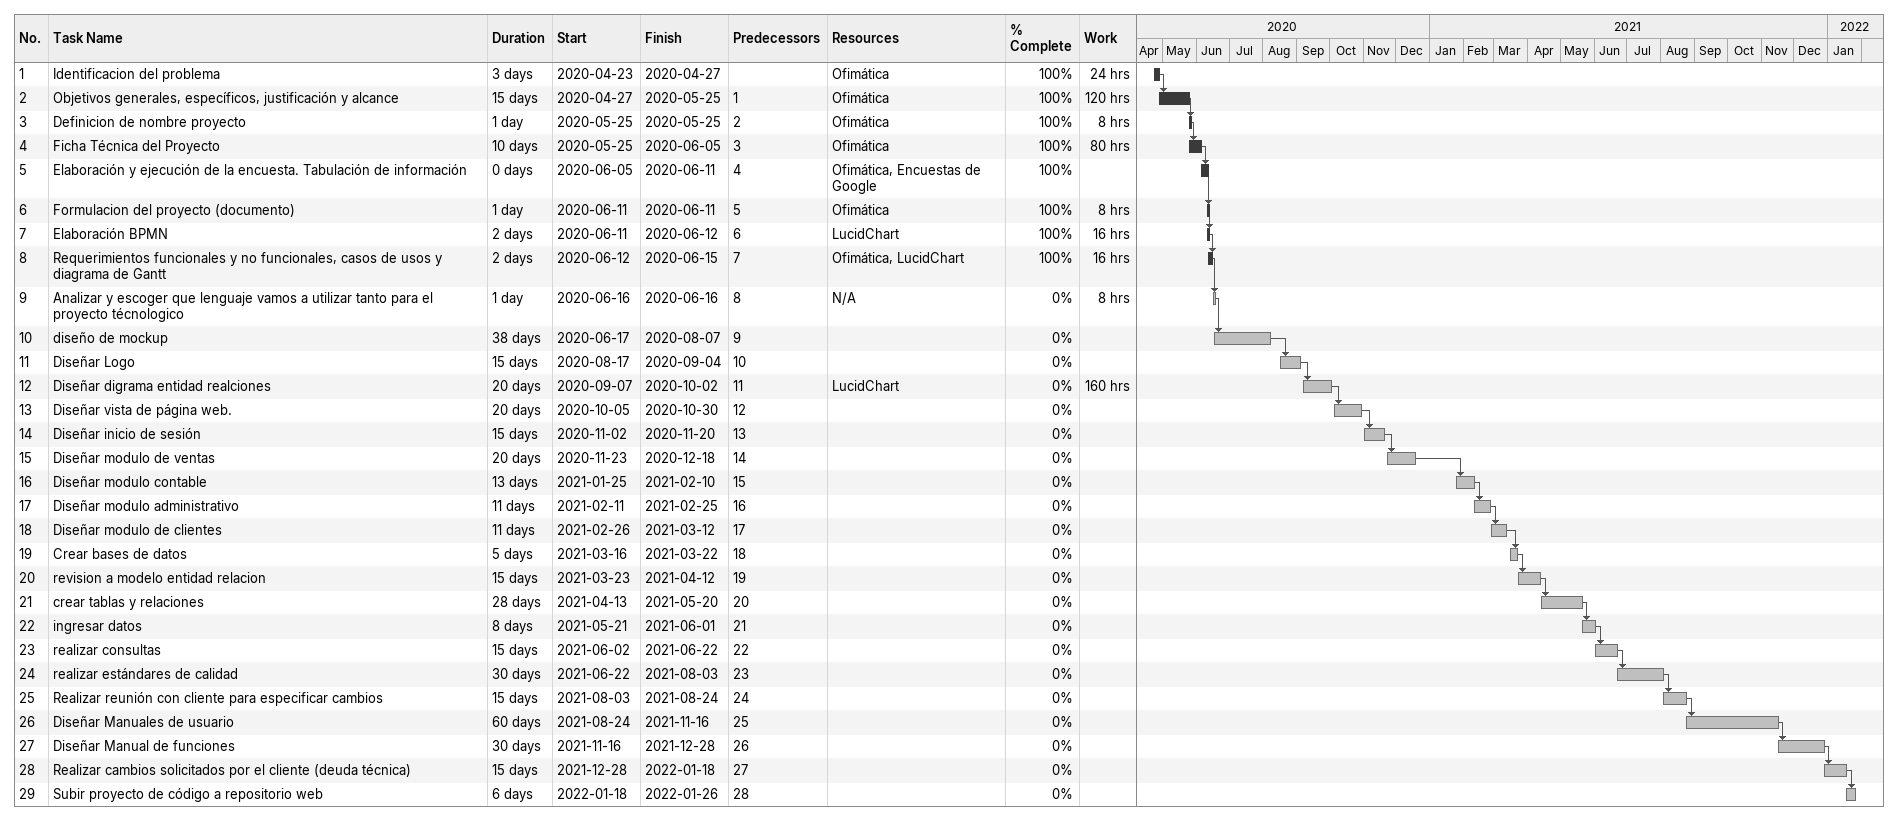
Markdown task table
| ID | Task | Duration | Start | Finish | Predecessors | Resources | % complete | Work (h) |
|---|---|---|---|---|---|---|---|---|
| 1 | Identificacion del problema | 3d | 2020-04-23 | 2020-04-27 |  | Ofimática | 100 | 24 |
| 2 | Objetivos generales, específicos, justificación y alcance | 15d | 2020-04-27 | 2020-05-25 | 1 | Ofimática | 100 | 120 |
| 3 | Definicion de nombre proyecto | 1d | 2020-05-25 | 2020-05-25 | 2 | Ofimática | 100 | 8 |
| 4 | Ficha Técnica del Proyecto | 10d | 2020-05-25 | 2020-06-05 | 3 | Ofimática | 100 | 80 |
| 5 | Elaboración y ejecución de la encuesta. Tabulación de información | 0d | 2020-06-05 | 2020-06-11 | 4 | Ofimática, Encuestas de Google | 100 |  |
| 6 | Formulacion del proyecto (documento) | 1d | 2020-06-11 | 2020-06-11 | 5 | Ofimática | 100 | 8 |
| 7 | Elaboración BPMN | 2d | 2020-06-11 | 2020-06-12 | 6 | LucidChart | 100 | 16 |
| 8 | Requerimientos funcionales y no funcionales, casos de usos y diagrama de Gantt | 2d | 2020-06-12 | 2020-06-15 | 7 | Ofimática, LucidChart | 100 | 16 |
| 9 | Analizar y escoger que lenguaje vamos a utilizar tanto para el proyecto técnologico | 1d | 2020-06-16 | 2020-06-16 | 8 | N/A | 0 | 8 |
| 10 | diseño de mockup | 38d | 2020-06-17 | 2020-08-07 | 9 |  | 0 |  |
| 11 | Diseñar Logo | 15d | 2020-08-17 | 2020-09-04 | 10 |  | 0 |  |
| 12 | Diseñar digrama entidad realciones | 20d | 2020-09-07 | 2020-10-02 | 11 | LucidChart | 0 | 160 |
| 13 | Diseñar vista de página web. | 20d | 2020-10-05 | 2020-10-30 | 12 |  | 0 |  |
| 14 | Diseñar inicio de sesión | 15d | 2020-11-02 | 2020-11-20 | 13 |  | 0 |  |
| 15 | Diseñar modulo de ventas | 20d | 2020-11-23 | 2020-12-18 | 14 |  | 0 |  |
| 16 | Diseñar modulo contable | 13d | 2021-01-25 | 2021-02-10 | 15 |  | 0 |  |
| 17 | Diseñar modulo administrativo | 11d | 2021-02-11 | 2021-02-25 | 16 |  | 0 |  |
| 18 | Diseñar modulo de clientes | 11d | 2021-02-26 | 2021-03-12 | 17 |  | 0 |  |
| 19 | Crear bases de datos | 5d | 2021-03-16 | 2021-03-22 | 18 |  | 0 |  |
| 20 | revision a modelo entidad relacion | 15d | 2021-03-23 | 2021-04-12 | 19 |  | 0 |  |
| 21 | crear tablas y relaciones | 28d | 2021-04-13 | 2021-05-20 | 20 |  | 0 |  |
| 22 | ingresar datos | 8d | 2021-05-21 | 2021-06-01 | 21 |  | 0 |  |
| 23 | realizar consultas | 15d | 2021-06-02 | 2021-06-22 | 22 |  | 0 |  |
| 24 | realizar estándares de calidad | 30d | 2021-06-22 | 2021-08-03 | 23 |  | 0 |  |
| 25 | Realizar reunión con cliente para especificar cambios | 15d | 2021-08-03 | 2021-08-24 | 24 |  | 0 |  |
| 26 | Diseñar Manuales de usuario | 60d | 2021-08-24 | 2021-11-16 | 25 |  | 0 |  |
| 27 | Diseñar Manual de funciones | 30d | 2021-11-16 | 2021-12-28 | 26 |  | 0 |  |
| 28 | Realizar cambios solicitados por el cliente (deuda técnica) | 15d | 2021-12-28 | 2022-01-18 | 27 |  | 0 |  |
| 29 | Subir proyecto de código a repositorio web | 6d | 2022-01-18 | 2022-01-26 | 28 |  | 0 |  |
